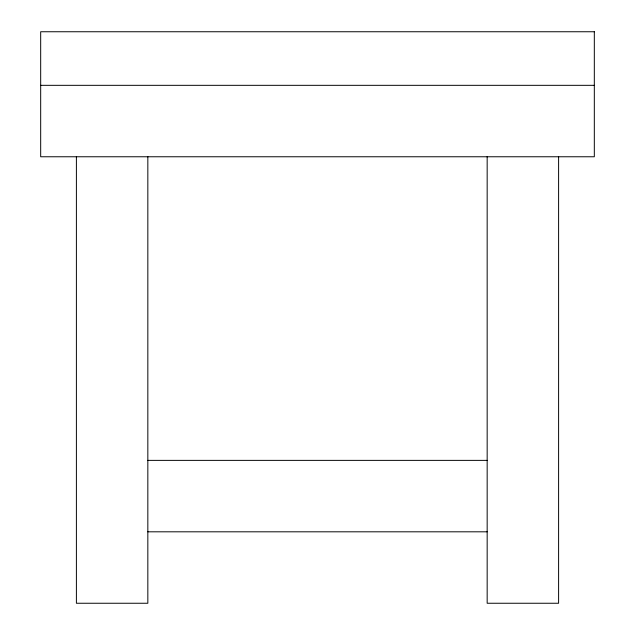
<?xml version="1.0" encoding="UTF-8"?>
<svg xmlns="http://www.w3.org/2000/svg" width="635" height="635" viewBox="0 0 635 635"><rect width="100%" height="100%" fill="white"/><g stroke="black" fill="none" stroke-linecap="round" stroke-linejoin="round"><path stroke-width="0.95" d="M40.68 85.328L594.32 85.328M147.836 460.375L487.164 460.375M147.836 531.812L487.164 531.812M558.602 156.631L558.602 603.25L487.164 603.25L487.164 156.631M147.836 156.631L147.836 603.25L76.398 603.25L76.398 156.631M594.32 31.75L40.68 31.75L40.68 156.766L594.32 156.766L594.32 31.75"/></g></svg>
